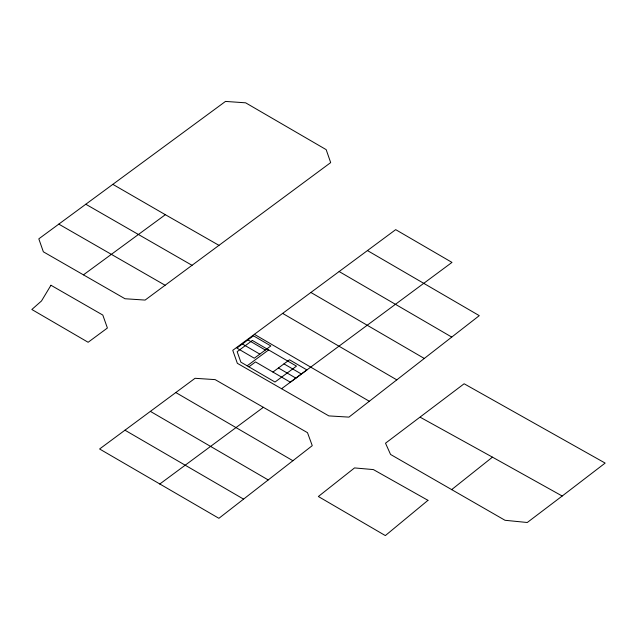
<?xml version="1.0" encoding="UTF-8"?>
<svg xmlns="http://www.w3.org/2000/svg" width="637" height="637" viewBox="0 0 637 637"><rect width="100%" height="100%" fill="white"/><g stroke="black" fill="none" stroke-linecap="round" stroke-linejoin="round"><path stroke-width="0.96" d="M451.553 489.71L492.457 457.151L562.2 496.024L605.15 463.083L464.126 383.769L385.512 443.201L390.569 454.46L505.022 520.286L527.269 522.499L562.2 496.024M243.573 499.121L312.257 445.653L307.496 432.674L215.147 379.62L195.041 378.298L99.595 448.989L218.897 518.311L243.573 499.121L124.956 430.19M367.461 250.572L479.279 315.649L348.941 417.124L328.851 415.905L237.346 363.305L232.752 350.342L395.688 229.646L451.983 262.404L281.578 388.721M165.11 285.249L145.109 300.075L125.003 298.745L43.356 251.806L38.809 238.843L225.498 101.418L245.651 102.82L326.168 149.639L330.683 162.602L165.11 285.249L58.787 224.12M263.368 407.306L159.72 484.072M247.148 365.821L268.623 349.92M248.892 366.832L255.517 361.92L290.337 382.2L306.907 369.93L289.493 359.786L272.923 372.056M83.431 274.85L165.357 214.701L218.985 245.356M420.324 417.299L492.457 457.151M192.055 265.318L85.796 204.238M112.853 184.356L165.357 214.701M451.737 337.077L339.155 271.545M424.282 358.456L310.896 292.471M396.795 379.859L282.629 313.388M175.812 392.543L292.909 460.726M150.388 411.383L268.209 479.94M254.37 334.314L369.317 401.262M247.928 339.895L265.334 350.039M283.975 363.878L301.381 374.015M242.402 343.988L259.816 354.124M278.449 367.971L295.863 378.107M50.952 285.257L41.501 300.959L31.85 309.494L88.129 342.276L107.398 328.023L102.804 315.06L50.952 285.257M427.968 500.332L385.345 535.582L318.357 496.51L354.53 467.924L373.393 469.588L427.968 500.332M253.446 335.81L236.876 348.081L254.29 358.217L270.86 345.947L253.446 335.81M252.348 340.445L237.155 351.688L240.866 362.158L275.009 382.041L296.476 366.14L252.348 340.445"/></g></svg>
